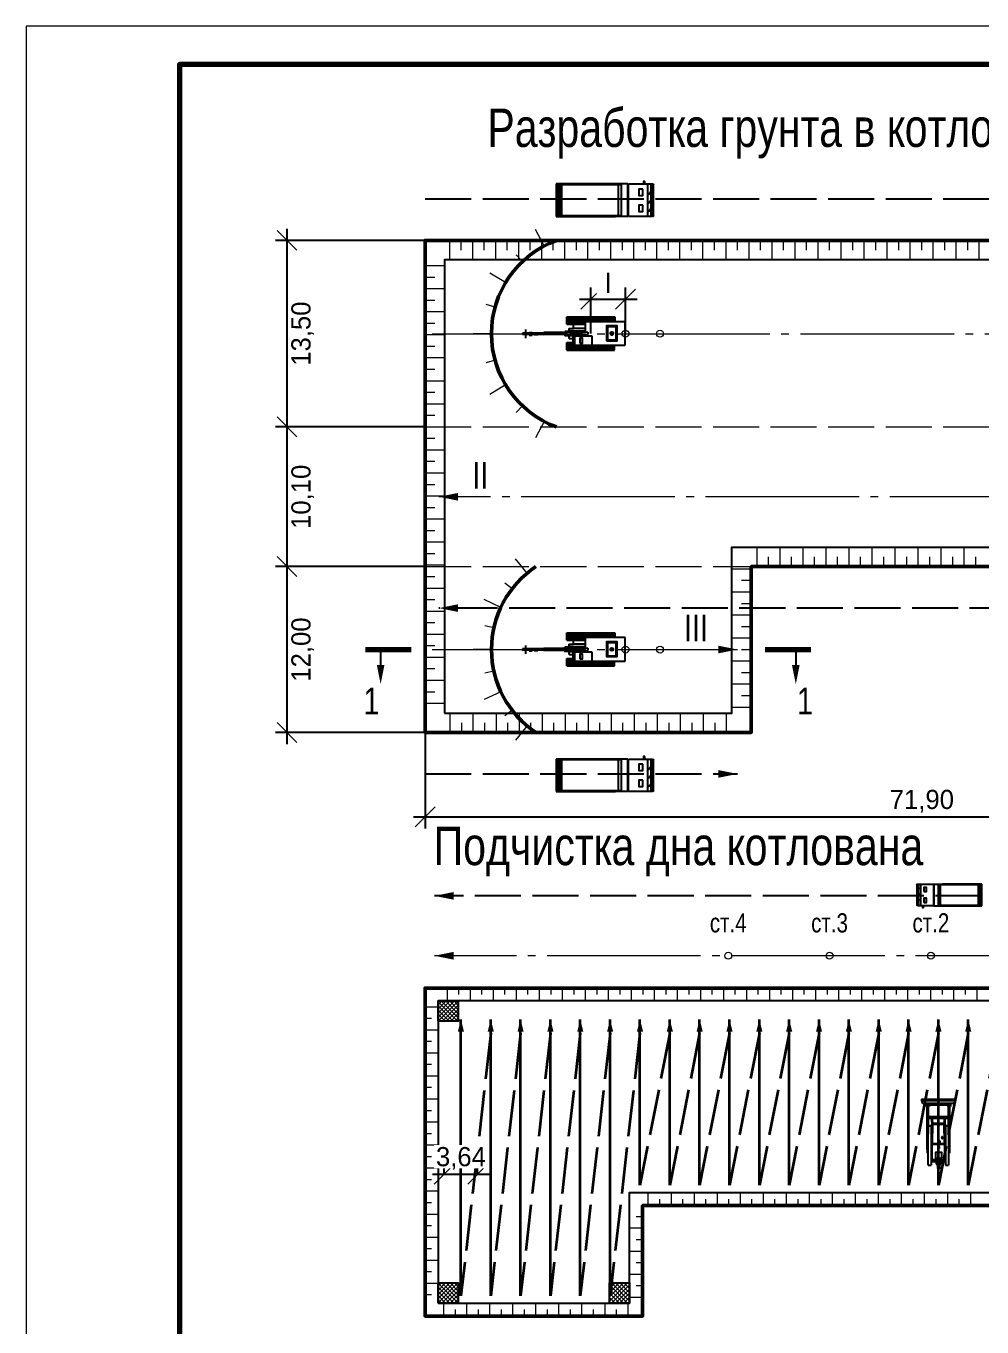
# Paper-space layout 'Лист 6' of a CAD drawing. Header units: metres, sheet in millimetres. Extents: x 0 to 420, y 0 to 297.
# Drawn here: x 0 to 124.5, y 127.6 to 297 of the extents above; entities that cross this region are included whole.
import ezdxf

# ---------------------------------------------------------------- set-up
doc = ezdxf.new("R2010")
doc.units = ezdxf.units.M
doc.linetypes.add('ГОСТ_штриховая', pattern=[7.5, 6, -1.5])
doc.linetypes.add('ГОСТ_штрихпунктирная', pattern=[24, 20, -1.5, 1, -1.5])
for name, color, linetype, lineweight in [('Бергштрихи', 7, 'Continuous', 18), ('Котлован', 7, 'Continuous', 50), ('Котлован_низ', 7, 'Continuous', 25), ('Машины', 7, 'Continuous', 25), ('Надписи', 7, 'Continuous', 25), ('Оси_движения', 7, 'Continuous', 18), ('Перемещения', 7, 'Continuous', 35), ('Профиль', 7, 'Continuous', 50), ('Размеры', 3, 'Continuous', 18), ('Рамка', 7, 'Continuous', 70), ('Транспорт', 1, 'Continuous', 25), ('Штриховка', 8, 'Continuous', 18)]:
    doc.layers.add(name, color=color, linetype=linetype, lineweight=lineweight)
doc.layers.add('Видовой_экран', color=8, linetype='Continuous', lineweight=13, plot=False)
doc.styles.add('ГОСТ тип Б', font='ofont.ru_GOST type B.ttf')
doc.dimstyles.new('Схема', dxfattribs={"dimtxt": 2.5, "dimasz": 2.5, "dimexe": 1.5, "dimexo": 0, "dimgap": 0.8, "dimtad": 1, "dimtxsty": 'ГОСТ тип Б', "dimtsz": 1.3, "dimcen": 2.5, "dimdle": 1.5, "dimclrd": 3, "dimclre": 3, "dimclrt": 3, "dimazin": 3, "dimtfac": 1, "dimtix": 1, "dimtmove": 0, "dimatfit": 3, "dimtfill": 1, "dimarcsym": 0})

# ---------------------------------------------------------------- blocks, each defined once
blk = doc.blocks.new('ЭО-4121А план')
at = {"color": 0, "linetype": 'ByBlock', "lineweight": -2}
for p, q in [((1.756, 1.181), (-1.713, 1.181)), ((-1.713, 1.181), (-1.713, 0.828)), ((-1.662, 0.828), (-1.662, 1.181)), ((-1.609, 0.828), (-1.609, 1.181)), ((-1.556, 0.828), (-1.556, 1.181)), ((-1.502, 0.828), (-1.502, 1.181)), ((-1.439, 1.181), (-1.439, 0.828)), ((-1.368, 0.828), (-1.368, 1.181)), ((-1.28, 0.828), (-1.28, 1.181)), ((-1.173, 0.828), (-1.173, 1.181)), ((-1.066, 0.828), (-1.066, 1.181)), ((-0.96, 0.828), (-0.96, 1.181)), ((-0.853, 0.828), (-0.853, 1.181)), ((-0.744, 0.828), (-0.744, 1.181)), ((-0.638, 0.828), (-0.638, 1.181)), ((-0.531, 0.828), (-0.531, 1.181)), ((-0.424, 0.828), (-0.424, 1.181)), ((-0.317, 0.828), (-0.317, 1.181)), ((-0.21, 0.828), (-0.21, 1.181)), ((-0.102, 0.828), (-0.102, 1.181)), ((0.005, 0.828), (0.005, 1.181)), ((0.111, 0.828), (0.111, 1.181)), ((0.218, 0.828), (0.218, 1.181)), ((0.325, 0.828), (0.325, 1.181)), ((0.432, 0.828), (0.432, 1.181)), ((0.538, 0.828), (0.538, 1.181)), ((0.645, 0.828), (0.645, 1.181)), ((0.752, 0.828), (0.752, 1.181)), ((0.858, 0.828), (0.858, 1.181)), ((0.965, 0.828), (0.965, 1.181)), ((1.072, 0.828), (1.072, 1.181)), ((1.173, 0.828), (1.173, 1.181)), ((1.28, 0.828), (1.28, 1.181)), ((1.367, 0.645), (1.367, 1.181)), ((1.434, 0.645), (1.434, 1.181)), ((1.494, 0.645), (1.494, 1.181)), ((1.547, 0.645), (1.547, 1.181)), ((1.6, 0.645), (1.6, 1.181)), ((1.654, 0.645), (1.654, 1.181)), ((1.707, 0.645), (1.707, 1.181)), ((1.756, 1.181), (1.756, 0.644)), ((-2.465, 0.828), (-2.465, -0.867)), ((1.167, 0.828), (-2.465, 0.828)), ((-0.099, 0.828), (-0.096, 0.183)), ((-0.096, 0.183), (1.171, 0.188)), ((0.218, 0.064), (3.416, 0.081)), ((0.219, -0.098), (0.218, 0.064)), ((0.425, 0.065), (0.425, 0.185)), ((0.529, 0.146), (0.594, 0.146)), ((0.529, 0.094), (0.529, 0.146)), ((0.529, 0.094), (0.594, 0.094)), ((0.58, 0.146), (0.58, 0.186)), ((0.58, 0.094), (0.58, 0.066)), ((0.594, 0.162), (1.528, 0.167)), ((0.594, 0.078), (0.594, 0.162)), ((1.528, 0.083), (0.594, 0.078)), ((1.167, 0.828), (1.171, 0.188)), ((1.294, 0.828), (1.167, 0.828)), ((1.298, 0.188), (1.171, 0.188)), ((1.181, 0.815), (1.184, 0.201)), ((1.281, 0.815), (1.181, 0.815)), ((1.184, 0.201), (1.284, 0.202)), ((1.281, 0.815), (1.284, 0.202)), ((1.294, 0.828), (1.298, 0.188)), ((1.756, 0.644), (1.295, 0.644)), ((1.588, 0.36), (1.297, 0.359)), ((1.528, 0.167), (1.528, 0.083)), ((1.528, 0.151), (1.883, 0.153)), ((1.528, 0.099), (1.884, 0.101)), ((1.588, 0.36), (1.589, 0.151)), ((1.589, 0.099), (1.589, 0.071)), ((1.905, 0.041), (1.769, 0.04)), ((1.769, 0.04), (1.769, 0.017)), ((1.919, 0.018), (1.769, 0.017)), ((1.837, 0.101), (1.837, 0.072)), ((1.854, 0.018), (1.854, -0.034)), ((1.857, 0.073), (1.857, 0.101)), ((1.872, 0.073), (1.872, 0.101)), ((1.884, 0.101), (1.883, 0.153)), ((1.905, 0.041), (1.905, 0.018)), ((2.619, 0.038), (1.919, 0.035)), ((1.919, 0.035), (1.919, -0.05)), ((2.62, -0.047), (2.619, 0.038)), ((2.619, 0.022), (2.917, 0.023)), ((2.917, 0.05), (4.943, 0.061)), ((2.917, 0.05), (2.917, -0.055)), ((3.2, 0.025), (3.265, 0.025)), ((3.2, -0.027), (3.2, 0.025)), ((3.265, 0.042), (3.965, 0.045)), ((3.266, -0.043), (3.265, 0.042)), ((3.417, 0.053), (3.416, 0.081)), ((4.101, 0.064, 12.779), (3.856, 0.063, 12.779)), ((3.966, -0.039), (3.965, 0.045)), ((3.966, 0.029), (4.321, 0.031)), ((4.463, 0.097), (4.262, 0.096)), ((4.262, 0.057), (4.262, 0.096)), ((4.322, -0.021), (4.321, 0.031)), ((4.464, 0.059), (4.463, 0.097)), ((4.733, 0.06), (4.731, 0.318)), ((4.944, -0.045), (4.943, 0.061)), ((-2.465, -0.867), (0.424, -0.867)), ((-1.73, -1.221), (-1.73, -0.882)), ((-1.662, -0.867), (-1.662, -1.22)), ((-1.609, -0.867), (-1.609, -1.22)), ((-1.556, -0.867), (-1.556, -1.22)), ((-1.502, -0.867), (-1.502, -1.22)), ((-1.432, -1.22), (-1.432, -0.867)), ((-1.366, -0.867), (-1.366, -1.22)), ((-1.28, -0.867), (-1.28, -1.22)), ((-1.173, -0.867), (-1.173, -1.22)), ((-1.066, -0.867), (-1.066, -1.22)), ((-0.96, -0.867), (-0.96, -1.22)), ((-0.853, -0.867), (-0.853, -1.22)), ((-0.744, -0.867), (-0.744, -1.22)), ((-0.638, -0.867), (-0.638, -1.22)), ((-0.531, -0.867), (-0.531, -1.22)), ((-0.424, -0.867), (-0.424, -1.22)), ((-0.317, -0.867), (-0.317, -1.22)), ((-0.21, -0.867), (-0.21, -1.22)), ((-0.102, -0.867), (-0.102, -1.22)), ((0.005, -0.867), (0.005, -1.22)), ((0.111, -0.867), (0.111, -1.22)), ((0.218, -0.867), (0.218, -1.22)), ((0.219, -0.098), (3.417, -0.081)), ((0.325, -0.867), (0.325, -1.22)), ((0.424, -0.867), (0.424, -0.096)), ((0.582, -0.216), (0.424, -0.217)), ((0.424, -0.385), (1.261, -0.381)), ((1.756, -0.685), (0.424, -0.684)), ((0.432, -0.684), (0.432, -1.22)), ((0.53, -0.124), (0.595, -0.124)), ((0.53, -0.124), (0.53, -0.176)), ((0.53, -0.176), (0.596, -0.176)), ((0.538, -0.684), (0.538, -1.22)), ((0.581, -0.124), (0.581, -0.096)), ((0.582, -0.216), (0.582, -0.176)), ((1.529, -0.102), (0.595, -0.107)), ((0.595, -0.107), (0.596, -0.192)), ((0.596, -0.192), (1.529, -0.187)), ((0.645, -0.685), (0.645, -1.22)), ((0.752, -0.685), (0.752, -1.22)), ((0.858, -0.685), (0.858, -1.22)), ((0.965, -0.685), (0.965, -1.22)), ((1.072, -0.685), (1.072, -1.22)), ((1.173, -0.685), (1.173, -1.22)), ((1.592, -0.38), (1.261, -0.381)), ((1.261, -0.381), (1.261, -0.685)), ((1.28, -0.685), (1.28, -1.22)), ((1.371, -0.685), (1.371, -1.22)), ((1.437, -0.685), (1.437, -1.22)), ((1.494, -0.685), (1.494, -1.22)), ((1.529, -0.187), (1.529, -0.102)), ((1.529, -0.119), (1.885, -0.117)), ((1.529, -0.171), (1.885, -0.169)), ((1.547, -0.685), (1.547, -1.22)), ((1.59, -0.119), (1.59, -0.09)), ((1.592, -0.38), (1.591, -0.17)), ((1.6, -0.685), (1.6, -1.22)), ((1.654, -0.685), (1.654, -1.22)), ((1.707, -0.685), (1.707, -1.22)), ((1.756, -0.685), (1.756, -1.221)), ((1.919, -0.034), (1.77, -0.035)), ((1.77, -0.058), (1.77, -0.035)), ((1.905, -0.057), (1.77, -0.058)), ((1.838, -0.089), (1.838, -0.117)), ((3.589, -0.008), (1.854, -0.008)), ((1.858, -0.089), (1.858, -0.117)), ((1.873, -0.089), (1.873, -0.117)), ((1.885, -0.117), (1.885, -0.169)), ((1.905, -0.057), (1.905, -0.034)), ((1.919, -0.05), (2.62, -0.047)), ((2.62, -0.03), (2.917, -0.028)), ((2.917, -0.055), (4.944, -0.045)), ((3.2, -0.027), (3.266, -0.027)), ((3.966, -0.039), (3.266, -0.043)), ((3.417, -0.053), (3.417, -0.081)), ((3.966, -0.023), (4.322, -0.021)), ((4.262, -0.048), (4.263, -0.087)), ((4.464, -0.086), (4.263, -0.087)), ((4.464, -0.047), (4.464, -0.086)), ((4.735, -0.304), (4.733, -0.046)), ((1.756, -1.221), (-1.73, -1.221))]:
    blk.add_line(p, q, dxfattribs=at)
for points in [[(-1.131, 0.516), (-1.893, 0.512), (-1.887, -0.564), (-1.132, -0.56)], [(-1.205, 0.448), (-1.825, 0.445), (-1.82, -0.496), (-1.206, -0.493)], [(0.799, 0.681), (0.621, 0.681), (0.621, 0.332), (0.799, 0.332)]]:
    blk.add_lwpolyline(points, close=True, dxfattribs=at)
for radius in [0.114, 0.0352]:
    blk.add_circle((-1.511, -0.018), radius, dxfattribs=at)
blk = doc.blocks.new('Самосвал план')
at = {"color": 0, "linetype": 'ByBlock', "lineweight": -2}
for p, q in [((-7.054, 1.079), (-7.054, -0.075)), ((-6.058, 1.079), (-7.054, 1.079)), ((-6.961, 0.985), (-6.961, -0.075)), ((-6.799, 0.985), (-6.961, 0.985)), ((-6.799, -1.169), (-6.799, 0.985)), ((-6.705, -1.262), (-6.705, 1.079)), ((-2.32, 1.023), (-6.649, 1.023)), ((-6.649, -1.206), (-6.649, 1.023)), ((-6.57, 1.023), (-6.57, 1.079)), ((-6.265, 1.023), (-6.265, 1.079)), ((-3.683, 1.079), (-6.058, 1.079)), ((-6.036, 1.023), (-6.036, 1.079)), ((-2.747, 1.079), (-3.683, 1.079)), ((-3.257, 1.023), (-3.257, 1.079)), ((-1.867, 1.079), (-2.747, 1.079)), ((-2.543, -1.206), (-2.543, 1.023)), ((-2.32, -1.206), (-2.32, 1.023)), ((-1.867, -1.262), (-1.867, 1.079)), ((-1.821, 1.079), (-0.08, 1.079)), ((-1.821, -1.262), (-1.821, 1.079)), ((-0.657, 1.225), (-0.668, 1.225)), ((-0.668, 1.183), (-0.657, 1.183)), ((-0.634, 1.263), (-0.657, 1.263)), ((-0.657, 1.263), (-0.657, 1.079)), ((-0.634, 1.079), (-0.634, 1.263)), ((-0.409, -1.262), (-0.409, 1.079)), ((-0.167, -1.262), (-0.167, 1.079)), ((-0.08, -1.285), (-0.08, 1.099)), ((0, -1.196), (-0.001, 0.992)), ((-1.821, 0.811), (-1.867, 0.811)), ((-0.167, 0.537), (-0.333, 0.352)), ((-0.333, 0.352), (-0.321, 0.341)), ((-0.22, 0.453), (-0.321, 0.341)), ((-0.22, 0.453), (-0.232, 0.464)), ((-7.054, -0.075), (-7.054, -1.262)), ((-6.961, -0.075), (-6.961, -1.169)), ((-0.167, -0.092), (-0.333, -0.277)), ((-0.333, -0.277), (-0.321, -0.288)), ((-0.167, -0.705), (-0.333, -0.89)), ((-0.333, -0.891), (-0.321, -0.902)), ((-0.22, -0.176), (-0.321, -0.288)), ((-0.22, -0.789), (-0.321, -0.902)), ((-0.22, -0.176), (-0.232, -0.165)), ((-0.22, -0.789), (-0.232, -0.778)), ((-0.167, -0.092), (-0.167, -0.706)), ((-7.054, -1.262), (-6.086, -1.262)), ((-6.961, -1.169), (-6.799, -1.169)), ((-6.649, -1.206), (-2.32, -1.206)), ((-6.57, -1.262), (-6.57, -1.206)), ((-6.57, -1.206), (-6.57, -1.206)), ((-6.265, -1.262), (-6.265, -1.206)), ((-6.086, -1.262), (-3.683, -1.262)), ((-6.086, -1.262), (-6.086, -1.262)), ((-6.036, -1.262), (-6.036, -1.206)), ((-3.683, -1.262), (-2.747, -1.262)), ((-3.257, -1.262), (-3.257, -1.206)), ((-1.867, -1.262), (-2.747, -1.262)), ((-1.821, -1.016), (-1.867, -1.016)), ((-0.08, -1.262), (-1.821, -1.262))]:
    blk.add_line(p, q, dxfattribs=at)
at = {"color": 0, "linetype": 'ByBlock', "lineweight": -2, "extrusion": (0, 0, -1)}
for points in [[(0.668, 1.125), (0.696, 1.125), (0.696, 1.285), (0.668, 1.285)], [(0.765, 0.706), (1.072, 0.706), (1.072, 0.257), (0.765, 0.257)], [(0.765, -0.461), (1.072, -0.461), (1.072, -0.91), (0.765, -0.91)]]:
    blk.add_lwpolyline(points, close=True, dxfattribs=at)
for centre, radius, start, end in [((0.132, 0.977), 0.133, 113.31553, 173.42527), ((0.096, -1.191), 0.0957, -176.77713, -99.5623)]:
    blk.add_arc(centre, radius, start, end, dxfattribs=at)
blk = doc.blocks.new('_OBLIQUE')
at = {"color": 0, "linetype": 'ByBlock'}
blk.add_line((-0.5, -0.5), (0.5, 0.5), dxfattribs=at)
blk = doc.blocks.new('*D44')
at = {"color": 3, "transparency": 16777216}
for p, q in [((73.6, 256.94), (73.6, 262.94)), ((78.1, 256.94), (78.1, 262.94)), ((72.1, 261.44), (79.6, 261.44))]:
    blk.add_line(p, q, dxfattribs=at)
at = {"layer": 'Defpoints', "transparency": 16777216}
for p in [(73.6, 256.94), (78.1, 256.94)]:
    blk.add_point(p, dxfattribs=at)
at = {"layer": 'Размеры', "color": 3, "transparency": 16777216, "xscale": 2.6, "yscale": 2.6}
for p in [(73.6, 261.44), (78.1, 261.44)]:
    blk.add_blockref('_OBLIQUE', p, dxfattribs=at)
at = {"layer": 'Размеры', "color": 3, "transparency": 16777216, "insert": (75.85, 263.49), "char_height": 2.5, "attachment_point": 5, "style": 'ГОСТ тип Б', "bg_fill": 3, "box_fill_scale": 1.1, "bg_fill_color": 1, "bg_fill_transparency": 0}
blk.add_mtext('l', dxfattribs=at)
at = {"layer": 'Defpoints', "transparency": 16777216}
blk.add_point((73.6, 261.44), dxfattribs=at)
blk = doc.blocks.new('*D45')
at = {"color": 3, "transparency": 16777216}
for p, q in [((34, 270.59), (34, 243.29)), ((52, 269.09), (32.5, 269.09)), ((52, 244.79), (32.5, 244.79))]:
    blk.add_line(p, q, dxfattribs=at)
at = {"layer": 'Defpoints', "transparency": 16777216}
for p in [(34, 269.09), (52, 269.09), (52, 244.79)]:
    blk.add_point(p, dxfattribs=at)
at = {"layer": 'Размеры', "color": 3, "transparency": 16777216, "xscale": 2.6, "yscale": 2.6, "rotation": 90}
for p in [(34, 269.09), (34, 244.79)]:
    blk.add_blockref('_OBLIQUE', p, dxfattribs=at)
at = {"layer": 'Размеры', "color": 3, "transparency": 16777216, "insert": (36.05, 256.94), "char_height": 2.5, "attachment_point": 5, "rotation": 90, "style": 'ГОСТ тип Б', "bg_fill": 3, "box_fill_scale": 1.1, "bg_fill_color": 1, "bg_fill_transparency": 0}
blk.add_mtext('13,50', dxfattribs=at)
blk = doc.blocks.new('*D46')
at = {"color": 3, "transparency": 16777216}
for p, q in [((34, 246.29), (34, 225.1)), ((52, 244.79), (32.5, 244.79)), ((52, 226.6), (32.5, 226.6))]:
    blk.add_line(p, q, dxfattribs=at)
at = {"layer": 'Defpoints', "transparency": 16777216}
for p in [(34, 244.79), (52, 244.79), (52, 226.6)]:
    blk.add_point(p, dxfattribs=at)
at = {"layer": 'Размеры', "color": 3, "transparency": 16777216, "xscale": 2.6, "yscale": 2.6, "rotation": 90}
for p in [(34, 244.79), (34, 226.6)]:
    blk.add_blockref('_OBLIQUE', p, dxfattribs=at)
at = {"layer": 'Размеры', "color": 3, "transparency": 16777216, "insert": (36.05, 235.69), "char_height": 2.5, "attachment_point": 5, "rotation": 90, "style": 'ГОСТ тип Б', "bg_fill": 3, "box_fill_scale": 1.1, "bg_fill_color": 1, "bg_fill_transparency": 0}
blk.add_mtext('10,10', dxfattribs=at)
blk = doc.blocks.new('*D47')
at = {"color": 3, "transparency": 16777216}
for p, q in [((34, 228.1), (34, 203.5)), ((52, 226.6), (32.5, 226.6)), ((52, 205), (32.5, 205))]:
    blk.add_line(p, q, dxfattribs=at)
at = {"layer": 'Defpoints', "transparency": 16777216}
for p in [(34, 226.6), (52, 226.6), (52, 205)]:
    blk.add_point(p, dxfattribs=at)
at = {"layer": 'Размеры', "color": 3, "transparency": 16777216, "xscale": 2.6, "yscale": 2.6, "rotation": 90}
for p in [(34, 226.6), (34, 205)]:
    blk.add_blockref('_OBLIQUE', p, dxfattribs=at)
at = {"layer": 'Размеры', "color": 3, "transparency": 16777216, "insert": (36.05, 215.8), "char_height": 2.5, "attachment_point": 5, "rotation": 90, "style": 'ГОСТ тип Б', "bg_fill": 3, "box_fill_scale": 1.1, "bg_fill_color": 1, "bg_fill_transparency": 0}
blk.add_mtext('12,00', dxfattribs=at)
blk = doc.blocks.new('*D48')
at = {"color": 3, "transparency": 16777216}
for p, q in [((181.43, 226.6), (181.43, 192.5)), ((52, 205), (52, 192.5)), ((50.5, 194), (182.93, 194))]:
    blk.add_line(p, q, dxfattribs=at)
at = {"layer": 'Defpoints', "transparency": 16777216}
for p in [(181.43, 226.6), (52, 205), (52, 194)]:
    blk.add_point(p, dxfattribs=at)
at = {"layer": 'Размеры', "color": 3, "transparency": 16777216, "xscale": 2.6, "yscale": 2.6}
for p in [(52, 194), (181.43, 194)]:
    blk.add_blockref('_OBLIQUE', p, dxfattribs=at)
at = {"layer": 'Размеры', "color": 3, "transparency": 16777216, "insert": (116.71, 196.05), "char_height": 2.5, "attachment_point": 5, "style": 'ГОСТ тип Б', "bg_fill": 3, "box_fill_scale": 1.1, "bg_fill_color": 1, "bg_fill_transparency": 0}
blk.add_mtext('71,90', dxfattribs=at)
blk = doc.blocks.new('Бульдозер план')
at = {"color": 0, "linetype": 'ByBlock', "lineweight": -2}
for points in [[(-0.16, 1.82), (-0.46, 1.72)], [(-0.46, -1.7), (-0.46, 1.72)], [(-0.16, 1.82), (-0.16, 1.82)], [(0, 1.82), (-0.16, 1.82)], [(-0.16, 1.82), (-0.16, -1.82)], [(-0.09, 1.82), (-0.09, -1.82)], [(0, 1.82), (0, -1.82)], [(-7.05, 0.09), (-7.48, 0.09), (-7.48, -0.15), (-7.05, -0.15), (-7.05, 0.09)], [(-7.45, -0.03), (-7.44, -0.05), (-7.43, -0.06), (-7.42, -0.07), (-7.39, -0.08), (-7.37, -0.07), (-7.35, -0.06), (-7.34, -0.05), (-7.34, -0.03), (-7.34, -0.01), (-7.35, 0), (-7.37, 0.01), (-7.39, 0.02), (-7.42, 0.01), (-7.43, 0), (-7.44, -0.01), (-7.45, -0.03)], [(-7.4, 0.04), (-7.41, 0.02)], [(-7.4, 0.04), (-7.37, 0.04)], [(-7.37, 0.01), (-7.37, 0.04)], [(-7.16, 1.1), (-7.16, 0.77)], [(-7.16, 1.1), (-2.83, 1.1)], [(-2.88, 0.77), (-7.16, 0.77)], [(-7.05, 0.23), (-7.05, -0.28)], [(-6.76, 0.23), (-7.05, 0.23)], [(-6.76, 0.68), (-4.81, 0.68)], [(-6.76, 0.68), (-6.76, -0.69)], [(-6.7, -0.09), (-6.72, -0.05), (-6.72, 0), (-6.72, 0.05), (-6.7, 0.1)], [(-6.7, -0.08), (-6.71, -0.04), (-6.72, 0), (-6.71, 0.04), (-6.7, 0.08)], [(-6.7, 0.1), (-6.7, -0.09)], [(-6.67, 0.1), (-6.7, 0.1)], [(-6.68, 0.1), (-6.68, -0.09)], [(-6.67, 0.1), (-6.64, 0.09), (-6.62, 0.08), (-6.6, 0.06), (-6.59, 0.04)], [(-6.59, -0.04), (-6.59, 0.04)], [(-6.59, 0.04), (-6.54, 0.04)], [(-6.54, 0.68), (-6.54, -0.69)], [(-6.4, 0.68), (-6.4, 0.77)], [(-6.4, -0.36), (-5.8, -0.36), (-5.8, 0.3), (-6.4, 0.3), (-6.4, -0.36)], [(-5.86, 1.22), (-5.86, 1.1)], [(-5.46, 1.22), (-5.86, 1.22)], [(-5.46, 1.17), (-5.46, 1.22)], [(-5.46, 1.21), (-0.81, 1.22)], [(-5.46, 1.17), (-5.46, 1.1)], [(-5.33, -0.04), (-5.32, -0.07), (-5.3, -0.1), (-5.26, -0.12), (-5.22, -0.13), (-5.17, -0.12), (-5.14, -0.1), (-5.11, -0.07), (-5.1, -0.04), (-5.11, 0), (-5.14, 0.03), (-5.17, 0.05), (-5.22, 0.06), (-5.26, 0.05), (-5.3, 0.03), (-5.32, 0), (-5.33, -0.04)], [(-5.28, -0.04), (-5.28, -0.06), (-5.26, -0.07), (-5.24, -0.09), (-5.22, -0.09), (-5.19, -0.09), (-5.17, -0.07), (-5.15, -0.06), (-5.15, -0.04), (-5.15, -0.01), (-5.17, 0), (-5.19, 0.02), (-5.22, 0.02), (-5.24, 0.02), (-5.26, 0), (-5.28, -0.01), (-5.28, -0.04)], [(-4.87, 0.68), (-4.87, -0.69)], [(-4.81, 0.68), (-4.81, -0.69)], [(-4.81, 0.66), (-2.62, 0.6)], [(-4.77, -0.08), (-4.76, -0.12), (-4.73, -0.16), (-4.69, -0.18), (-4.64, -0.19), (-4.58, -0.18), (-4.54, -0.16), (-4.51, -0.12), (-4.5, -0.08), (-4.51, -0.03), (-4.54, 0), (-4.58, 0.03), (-4.64, 0.04), (-4.69, 0.03), (-4.73, 0), (-4.76, -0.03), (-4.77, -0.08)], [(-0.81, 1.1), (-3.77, 1.1)], [(-3.53, 0.62), (-3.53, 0.77)], [(-3.29, 0.61), (-2.48, 0.61)], [(-3.17, 0.72), (-3.17, 0.61)], [(-2.48, 0.72), (-3.17, 0.72)], [(-2.93, -0.04), (-2.93, -0.06), (-2.91, -0.07), (-2.9, -0.08), (-2.87, -0.09), (-2.85, -0.08), (-2.83, -0.07), (-2.82, -0.06), (-2.81, -0.04), (-2.82, -0.02), (-2.83, -0.01), (-2.85, 0), (-2.87, 0.01), (-2.9, 0), (-2.91, -0.01), (-2.93, -0.02), (-2.93, -0.04)], [(-2.88, 1.1), (-2.88, 0.77)], [(-2.88, 0.77), (-2.88, 1.1)], [(-2.72, 0.6), (-2.72, -0.62)], [(-2.62, 0.6), (-2.62, -0.62)], [(-2.5, 0.72), (-2.5, 0.61)], [(-2.48, 0.72), (-2.48, 0.61)], [(-2.48, 0.72), (-2.41, 0.7)], [(-2.48, 0.61), (-2.41, 0.63)], [(-2.41, 0.63), (-2.41, 0.7)], [(-2.41, 0.7), (-2.08, 0.7)], [(-2.41, 0.63), (-2.08, 0.63)], [(-2.08, 1.1), (-2.08, -1.11)], [(-1.89, 1.1), (-1.89, -1.11)], [(-0.81, 1.3), (-0.81, 1.01)], [(-0.46, 1.3), (-0.81, 1.3)], [(-0.46, 1.01), (-0.81, 1.01)], [(-0.71, 1.15), (-0.7, 1.13), (-0.68, 1.11), (-0.66, 1.1), (-0.63, 1.09), (-0.61, 1.1), (-0.58, 1.11), (-0.57, 1.13), (-0.56, 1.15), (-0.57, 1.18), (-0.58, 1.2), (-0.61, 1.21), (-0.63, 1.21), (-0.66, 1.21), (-0.68, 1.2), (-0.7, 1.18), (-0.71, 1.15)], [(-0.68, 1.15), (-0.68, 1.14), (-0.67, 1.13), (-0.65, 1.12), (-0.63, 1.11), (-0.61, 1.12), (-0.6, 1.13), (-0.59, 1.14), (-0.58, 1.15), (-0.59, 1.17), (-0.6, 1.18), (-0.61, 1.19), (-0.63, 1.19), (-0.65, 1.19), (-0.67, 1.18), (-0.68, 1.17), (-0.68, 1.15)], [(-0.63, 1.01), (-0.63, -1.03)], [(-7.41, -0.07), (-7.41, -0.1)], [(-7.41, -0.1), (-7.38, -0.1)], [(-7.38, -0.1), (-7.38, -0.07)], [(-2.88, -0.78), (-7.16, -0.78)], [(-7.16, -0.78), (-7.16, -1.11)], [(-2.83, -1.11), (-7.16, -1.11)], [(-7.05, -0.28), (-6.76, -0.28)], [(-6.76, -0.69), (-4.81, -0.69)], [(-4.81, -1.11), (-6.76, -1.11)], [(-6.7, -0.09), (-6.67, -0.09)], [(-6.59, -0.04), (-6.6, -0.06), (-6.62, -0.08), (-6.64, -0.09), (-6.67, -0.09)], [(-6.59, -0.04), (-6.54, -0.04)], [(-6.4, -0.78), (-6.4, -0.69)], [(-5.68, -1.11), (-6.08, -1.11)], [(-5.87, -1.22), (-5.87, -1.11)], [(-5.46, -1.22), (-5.87, -1.22)], [(-5.24, -1.11), (-5.64, -1.11)], [(-5.46, -1.19), (-5.46, -1.11)], [(-5.46, -1.19), (-5.46, -1.22)], [(-5.46, -1.19), (-5.46, -1.19)], [(-0.81, -1.22), (-5.46, -1.22)], [(-4.81, -0.66), (-2.62, -0.62)], [(-4.69, -0.08), (-4.69, -0.09), (-4.67, -0.11), (-4.66, -0.12), (-4.64, -0.12), (-4.61, -0.12), (-4.6, -0.11), (-4.59, -0.09), (-4.58, -0.08), (-4.59, -0.06), (-4.6, -0.05), (-4.61, -0.04), (-4.64, -0.03), (-4.66, -0.04), (-4.67, -0.05), (-4.69, -0.06), (-4.69, -0.08)], [(-4.26, -0.41), (-4.26, -0.43), (-4.24, -0.46), (-4.21, -0.47), (-4.18, -0.48), (-4.15, -0.47), (-4.12, -0.46), (-4.1, -0.43), (-4.1, -0.41), (-4.1, -0.38), (-4.12, -0.36), (-4.15, -0.35), (-4.18, -0.34), (-4.21, -0.35), (-4.24, -0.36), (-4.26, -0.38), (-4.26, -0.41)], [(-4.25, -0.41), (-4.24, -0.43), (-4.23, -0.45), (-4.21, -0.46), (-4.18, -0.46), (-4.15, -0.46), (-4.13, -0.45), (-4.12, -0.43), (-4.11, -0.41), (-4.12, -0.39), (-4.13, -0.37), (-4.15, -0.36), (-4.18, -0.35), (-4.21, -0.36), (-4.23, -0.37), (-4.24, -0.39), (-4.25, -0.41)], [(-3.77, -1.11), (-0.81, -1.11)], [(-3.53, -0.78), (-3.53, -0.63)], [(-3.17, -0.74), (-3.17, -0.63)], [(-2.48, -0.63), (-3.17, -0.63)], [(-3.17, -0.74), (-2.48, -0.74)], [(-2.88, -1.11), (-2.88, -0.78)], [(-2.88, -0.78), (-2.88, -1.11)], [(-2.5, -0.63), (-2.5, -0.74)], [(-2.48, -0.63), (-2.48, -0.74)], [(-2.48, -0.63), (-2.41, -0.65)], [(-2.48, -0.74), (-2.41, -0.72)], [(-2.41, -0.72), (-2.41, -0.65)], [(-2.41, -0.65), (-2.08, -0.65)], [(-2.41, -0.72), (-2.08, -0.72)], [(-0.81, -1.03), (-0.81, -1.32)], [(-0.46, -1.03), (-0.81, -1.03)], [(-0.46, -1.32), (-0.81, -1.32)], [(-0.71, -1.17), (-0.7, -1.19), (-0.68, -1.21), (-0.66, -1.23), (-0.63, -1.23), (-0.61, -1.23), (-0.58, -1.21), (-0.57, -1.19), (-0.56, -1.17), (-0.57, -1.15), (-0.58, -1.13), (-0.61, -1.12), (-0.63, -1.11), (-0.66, -1.12), (-0.68, -1.13), (-0.7, -1.15), (-0.71, -1.17)], [(-0.68, -1.17), (-0.68, -1.19), (-0.67, -1.2), (-0.65, -1.21), (-0.63, -1.21), (-0.61, -1.21), (-0.6, -1.2), (-0.59, -1.19), (-0.58, -1.17), (-0.59, -1.16), (-0.6, -1.14), (-0.61, -1.13), (-0.63, -1.13), (-0.65, -1.13), (-0.67, -1.14), (-0.68, -1.16), (-0.68, -1.17)], [(-0.16, -1.82), (-0.46, -1.7)], [(0, -1.82), (-0.16, -1.82)]]:
    blk.add_lwpolyline(points, dxfattribs=at)
blk = doc.blocks.new('*D50')
at = {"color": 3, "transparency": 16777216}
for p, q in [((52.97, 147.48), (60.34, 147.48)), ((54.47, 147.48), (54.47, 148.98)), ((58.84, 147.48), (58.84, 148.98))]:
    blk.add_line(p, q, dxfattribs=at)
at = {"layer": 'Размеры', "color": 3, "transparency": 16777216, "xscale": 2.6, "yscale": 2.6}
for p in [(54.47, 147.48), (58.84, 147.48)]:
    blk.add_blockref('_OBLIQUE', p, dxfattribs=at)
at = {"layer": 'Размеры', "color": 3, "transparency": 16777216, "insert": (56.66, 149.53), "char_height": 2.5, "attachment_point": 5, "style": 'ГОСТ тип Б', "bg_fill": 3, "box_fill_scale": 1.1, "bg_fill_color": 1, "bg_fill_transparency": 0}
blk.add_mtext('3,64', dxfattribs=at)
at = {"layer": 'Defpoints', "transparency": 16777216}
for p in [(54.47, 147.48), (54.47, 147.48), (58.84, 147.48)]:
    blk.add_point(p, dxfattribs=at)

psp = doc.layouts.new('Лист 6')

# ---------------------------------------------------------------- hatches: boundary and pattern name
at = {"layer": 'Штриховка'}
h = psp.add_hatch(dxfattribs=at)
h.set_pattern_fill('ANSI37', scale=0.12)
h.paths.add_polyline_path([(53.682, 170.042), (56.322, 170.042), (56.322, 167.402), (53.682, 167.402)])
h = psp.add_hatch(dxfattribs=at)
h.set_pattern_fill('ANSI37', scale=0.12)
h.paths.add_polyline_path([(53.682, 130.682), (53.682, 133.322), (56.322, 133.322), (56.322, 130.682)])
h = psp.add_hatch(dxfattribs=at)
h.set_pattern_fill('ANSI37', scale=0.12)
h.paths.add_polyline_path([(78.642, 130.682), (76.002, 130.682), (76.002, 133.322), (78.642, 133.322)])

# ---------------------------------------------------------------- linework, layer by layer
at = {"layer": 'Бергштрихи'}
for points in [[(67.495, 268.368), (66.364, 270.487)], [(55.153, 269.085), (55.153, 266.563)], [(56.653, 269.085), (56.653, 267.824)], [(58.153, 269.085), (58.153, 266.563)], [(59.653, 269.085), (59.653, 267.824)], [(61.153, 269.085), (61.153, 266.563)], [(62.653, 269.085), (62.653, 267.824)], [(64.153, 269.085), (64.153, 266.563)], [(65.653, 269.085), (65.653, 267.824)], [(67.153, 269.085), (67.153, 266.563)], [(68.653, 269.085), (68.653, 267.824)], [(70.153, 269.085), (70.153, 266.563)], [(71.653, 269.085), (71.653, 267.824)], [(73.153, 269.085), (73.153, 266.563)], [(74.653, 269.085), (74.653, 267.824)], [(76.153, 269.085), (76.153, 266.563)], [(77.653, 269.085), (77.653, 267.824)], [(79.153, 269.085), (79.153, 266.563)], [(80.653, 269.085), (80.653, 267.824)], [(82.153, 269.085), (82.153, 266.563)], [(83.653, 269.085), (83.653, 267.824)], [(85.153, 269.085), (85.153, 266.563)], [(86.653, 269.085), (86.653, 267.824)], [(88.153, 269.085), (88.153, 266.563)], [(89.653, 269.085), (89.653, 267.824)], [(91.153, 269.085), (91.153, 266.563)], [(92.653, 269.085), (92.653, 267.824)], [(94.153, 269.085), (94.153, 266.563)], [(95.653, 269.085), (95.653, 267.824)], [(97.153, 269.085), (97.153, 266.563)], [(98.653, 269.085), (98.653, 267.824)], [(100.153, 269.085), (100.153, 266.563)], [(101.653, 269.085), (101.653, 267.824)], [(103.153, 269.085), (103.153, 266.563)], [(104.653, 269.085), (104.653, 267.824)], [(106.153, 269.085), (106.153, 266.563)], [(107.653, 269.085), (107.653, 267.824)], [(109.153, 269.085), (109.153, 266.563)], [(110.653, 269.085), (110.653, 267.824)], [(112.153, 269.085), (112.153, 266.563)], [(113.653, 269.085), (113.653, 267.824)], [(115.153, 269.085), (115.153, 266.563)], [(116.653, 269.085), (116.653, 267.824)], [(118.153, 269.085), (118.153, 266.563)], [(119.653, 269.085), (119.653, 267.824)], [(121.153, 269.085), (121.153, 266.563)], [(122.653, 269.085), (122.653, 267.824)], [(124.153, 269.085), (124.153, 266.563)], [(64.666, 266.324), (63.839, 267.195)], [(52, 265.813), (54.523, 265.813)], [(52, 264.313), (53.261, 264.313)], [(62.485, 263.6), (60.425, 264.836)], [(52, 262.813), (54.523, 262.813)], [(52, 261.313), (53.261, 261.313)], [(52, 259.813), (54.523, 259.813)], [(61.11, 260.393), (59.952, 260.714)], [(52, 258.313), (53.261, 258.313)], [(52, 256.813), (54.523, 256.813)], [(60.64, 256.935), (58.238, 256.935)], [(52, 255.313), (53.261, 255.313)], [(52, 253.813), (54.523, 253.813)], [(61.11, 253.478), (59.952, 253.157)], [(52, 252.313), (53.261, 252.313)], [(52, 250.813), (54.523, 250.813)], [(52, 249.313), (53.261, 249.313)], [(62.485, 250.27), (60.425, 249.035)], [(52, 247.813), (54.523, 247.813)], [(64.666, 247.546), (63.839, 246.676)], [(52, 246.313), (53.261, 246.313)], [(52, 244.813), (54.523, 244.813)], [(67.495, 245.503), (66.364, 243.384)], [(52, 243.313), (53.261, 243.313)], [(52, 241.813), (54.523, 241.813)], [(52, 240.313), (53.261, 240.313)], [(52, 238.813), (54.523, 238.813)], [(52, 237.313), (53.261, 237.313)], [(52, 235.813), (54.523, 235.813)], [(52, 234.313), (53.261, 234.313)], [(52, 232.813), (54.523, 232.813)], [(52, 231.313), (53.261, 231.313)], [(52, 229.813), (54.523, 229.813)], [(95.235, 226.6), (95.235, 229.123)], [(98.235, 226.6), (98.235, 229.123)], [(101.235, 226.6), (101.235, 229.123)], [(104.235, 226.6), (104.235, 229.123)], [(107.235, 226.6), (107.235, 229.123)], [(110.235, 226.6), (110.235, 229.123)], [(113.235, 226.6), (113.235, 229.123)], [(116.235, 226.6), (116.235, 229.123)], [(119.235, 226.6), (119.235, 229.123)], [(122.235, 226.6), (122.235, 229.123)], [(52, 228.313), (53.261, 228.313)], [(65.299, 225.753), (63.761, 227.598)], [(96.735, 226.6), (96.735, 227.861)], [(99.735, 226.6), (99.735, 227.861)], [(102.735, 226.6), (102.735, 227.861)], [(105.735, 226.6), (105.735, 227.861)], [(108.735, 226.6), (108.735, 227.861)], [(111.735, 226.6), (111.735, 227.861)], [(114.735, 226.6), (114.735, 227.861)], [(117.735, 226.6), (117.735, 227.861)], [(120.735, 226.6), (120.735, 227.861)], [(123.735, 226.6), (123.735, 227.861)], [(52, 226.813), (54.523, 226.813)], [(94.485, 226.273), (91.963, 226.273)], [(52, 225.313), (53.261, 225.313)], [(52, 223.813), (54.523, 223.813)], [(63.336, 223.713), (62.385, 224.446)], [(94.485, 224.773), (93.224, 224.773)], [(52, 222.313), (53.261, 222.313)], [(61.862, 221.295), (59.687, 222.313)], [(94.485, 223.273), (91.963, 223.273)], [(52, 220.813), (54.523, 220.813)], [(94.485, 220.273), (91.963, 220.273)], [(94.485, 221.773), (93.224, 221.773)], [(52, 219.313), (53.261, 219.313)], [(60.949, 218.615), (59.777, 218.875)], [(94.485, 218.773), (93.224, 218.773)], [(52, 217.813), (54.523, 217.813)], [(94.485, 217.273), (91.963, 217.273)], [(52, 216.313), (53.261, 216.313)], [(60.64, 215.8), (58.238, 215.8)], [(94.485, 215.773), (93.224, 215.773)], [(52, 214.813), (54.523, 214.813)], [(94.485, 214.273), (91.963, 214.273)], [(52, 213.313), (53.261, 213.313)], [(52, 211.813), (54.523, 211.813)], [(60.949, 212.985), (59.777, 212.725)], [(94.485, 212.773), (93.224, 212.773)], [(52, 210.313), (53.261, 210.313)], [(61.862, 210.305), (59.687, 209.287)], [(94.485, 211.273), (91.963, 211.273)], [(52, 208.813), (54.523, 208.813)], [(94.485, 209.773), (93.224, 209.773)], [(55.273, 205), (55.273, 207.523)], [(58.273, 205), (58.273, 207.523)], [(61.273, 205), (61.273, 207.523)], [(63.336, 207.887), (62.385, 207.154)], [(64.273, 205), (64.273, 207.523)], [(67.273, 205), (67.273, 207.523)], [(70.273, 205), (70.273, 207.523)], [(73.273, 205), (73.273, 207.523)], [(76.273, 205), (76.273, 207.523)], [(79.273, 205), (79.273, 207.523)], [(82.273, 205), (82.273, 207.523)], [(85.273, 205), (85.273, 207.523)], [(88.273, 205), (88.273, 207.523)], [(91.273, 205), (91.273, 207.523)], [(94.485, 208.273), (91.963, 208.273)], [(56.773, 205), (56.773, 206.261)], [(59.773, 205), (59.773, 206.261)], [(62.773, 205), (62.773, 206.261)], [(65.299, 205.847), (63.761, 204.002)], [(65.773, 205), (65.773, 206.261)], [(68.773, 205), (68.773, 206.261)], [(71.773, 205), (71.773, 206.261)], [(74.773, 205), (74.773, 206.261)], [(77.773, 205), (77.773, 206.261)], [(80.773, 205), (80.773, 206.261)], [(83.773, 205), (83.773, 206.261)], [(86.773, 205), (86.773, 206.261)], [(89.773, 205), (89.773, 206.261)], [(54.852, 171.724), (54.852, 170.042)], [(56.352, 171.724), (56.352, 170.883)], [(57.852, 171.724), (57.852, 170.042)], [(59.352, 171.724), (59.352, 170.883)], [(60.852, 171.724), (60.852, 170.042)], [(62.352, 171.724), (62.352, 170.883)], [(63.852, 171.724), (63.852, 170.042)], [(65.352, 171.724), (65.352, 170.883)], [(66.852, 171.724), (66.852, 170.042)], [(68.352, 171.724), (68.352, 170.883)], [(69.852, 171.724), (69.852, 170.042)], [(71.352, 171.724), (71.352, 170.883)], [(72.852, 171.724), (72.852, 170.042)], [(74.352, 171.724), (74.352, 170.883)], [(75.852, 171.724), (75.852, 170.042)], [(77.352, 171.724), (77.352, 170.883)], [(78.852, 171.724), (78.852, 170.042)], [(80.352, 171.724), (80.352, 170.883)], [(81.852, 171.724), (81.852, 170.042)], [(83.352, 171.724), (83.352, 170.883)], [(84.852, 171.724), (84.852, 170.042)], [(86.352, 171.724), (86.352, 170.883)], [(87.852, 171.724), (87.852, 170.042)], [(89.352, 171.724), (89.352, 170.883)], [(90.852, 171.724), (90.852, 170.042)], [(92.352, 171.724), (92.352, 170.883)], [(93.852, 171.724), (93.852, 170.042)], [(95.352, 171.724), (95.352, 170.883)], [(96.852, 171.724), (96.852, 170.042)], [(98.352, 171.724), (98.352, 170.883)], [(99.852, 171.724), (99.852, 170.042)], [(101.352, 171.724), (101.352, 170.883)], [(102.852, 171.724), (102.852, 170.042)], [(104.352, 171.724), (104.352, 170.883)], [(105.852, 171.724), (105.852, 170.042)], [(107.352, 171.724), (107.352, 170.883)], [(108.852, 171.724), (108.852, 170.042)], [(110.352, 171.724), (110.352, 170.883)], [(111.852, 171.724), (111.852, 170.042)], [(113.352, 171.724), (113.352, 170.883)], [(114.852, 171.724), (114.852, 170.042)], [(116.352, 171.724), (116.352, 170.883)], [(117.852, 171.724), (117.852, 170.042)], [(119.352, 171.724), (119.352, 170.883)], [(120.852, 171.724), (120.852, 170.042)], [(122.352, 171.724), (122.352, 170.883)], [(123.852, 171.724), (123.852, 170.042)], [(52, 169.292), (53.682, 169.292)], [(52, 167.792), (52.841, 167.792)], [(52, 166.292), (53.682, 166.292)], [(52, 164.792), (52.841, 164.792)], [(52, 163.292), (53.682, 163.292)], [(52, 161.792), (52.841, 161.792)], [(52, 160.292), (53.682, 160.292)], [(52, 158.792), (52.841, 158.792)], [(52, 157.292), (53.682, 157.292)], [(52, 155.792), (52.841, 155.792)], [(52, 154.292), (53.682, 154.292)], [(52, 152.792), (52.841, 152.792)], [(52, 151.292), (53.682, 151.292)], [(52, 149.792), (52.841, 149.792)], [(52, 148.292), (53.682, 148.292)], [(52, 146.792), (52.841, 146.792)], [(52, 145.292), (53.682, 145.292)], [(81.074, 143.4), (81.074, 145.082)], [(82.574, 143.4), (82.574, 144.241)], [(84.074, 143.4), (84.074, 145.082)], [(85.574, 143.4), (85.574, 144.241)], [(87.074, 143.4), (87.074, 145.082)], [(88.574, 143.4), (88.574, 144.241)], [(90.074, 143.4), (90.074, 145.082)], [(91.574, 143.4), (91.574, 144.241)], [(93.074, 143.4), (93.074, 145.082)], [(94.574, 143.4), (94.574, 144.241)], [(96.074, 143.4), (96.074, 145.082)], [(97.574, 143.4), (97.574, 144.241)], [(99.074, 143.4), (99.074, 145.082)], [(100.574, 143.4), (100.574, 144.241)], [(102.074, 143.4), (102.074, 145.082)], [(103.574, 143.4), (103.574, 144.241)], [(105.074, 143.4), (105.074, 145.082)], [(106.574, 143.4), (106.574, 144.241)], [(108.074, 143.4), (108.074, 145.082)], [(109.574, 143.4), (109.574, 144.241)], [(111.074, 143.4), (111.074, 145.082)], [(112.574, 143.4), (112.574, 144.241)], [(114.074, 143.4), (114.074, 145.082)], [(115.574, 143.4), (115.574, 144.241)], [(117.074, 143.4), (117.074, 145.082)], [(118.574, 143.4), (118.574, 144.241)], [(120.074, 143.4), (120.074, 145.082)], [(121.574, 143.4), (121.574, 144.241)], [(123.074, 143.4), (123.074, 145.082)], [(52, 143.792), (52.841, 143.792)], [(52, 142.292), (53.682, 142.292)], [(52, 140.792), (52.841, 140.792)], [(80.324, 141.932), (79.483, 141.932)], [(52, 139.292), (53.682, 139.292)], [(80.324, 140.432), (78.642, 140.432)], [(80.324, 138.932), (79.483, 138.932)], [(52, 137.792), (52.841, 137.792)], [(80.324, 137.432), (78.642, 137.432)], [(52, 136.292), (53.682, 136.292)], [(80.324, 135.932), (79.483, 135.932)], [(52, 134.792), (52.841, 134.792)], [(80.324, 134.432), (78.642, 134.432)], [(52, 133.292), (53.682, 133.292)], [(80.324, 132.932), (79.483, 132.932)], [(52, 131.792), (52.841, 131.792)], [(54.432, 129), (54.432, 130.682)], [(57.432, 129), (57.432, 130.682)], [(60.432, 129), (60.432, 130.682)], [(63.432, 129), (63.432, 130.682)], [(66.432, 129), (66.432, 130.682)], [(69.432, 129), (69.432, 130.682)], [(72.432, 129), (72.432, 130.682)], [(75.432, 129), (75.432, 130.682)], [(78.432, 129), (78.432, 130.682)], [(80.324, 131.432), (78.642, 131.432)], [(55.932, 129), (55.932, 129.841)], [(58.932, 129), (58.932, 129.841)], [(61.932, 129), (61.932, 129.841)], [(64.932, 129), (64.932, 129.841)], [(67.932, 129), (67.932, 129.841)], [(70.932, 129), (70.932, 129.841)], [(73.932, 129), (73.932, 129.841)], [(76.932, 129), (76.932, 129.841)]]:
    psp.add_lwpolyline(points, dxfattribs=at)
at = {"layer": 'Видовой_экран'}
psp.add_lwpolyline([(0, 0), (420, 0), (420, 297), (0, 297)], close=True, dxfattribs=at)
at = {"layer": 'Котлован'}
for points in [[(181.425, 255.596), (181.425, 269.085), (52, 269.085), (52, 205), (94.485, 205), (94.485, 226.6), (181.425, 226.6), (181.425, 240.089)], [(138.284, 162.731), (138.284, 171.724), (52, 171.724), (52, 129), (80.324, 129), (80.324, 143.4), (138.284, 143.4), (138.284, 152.393)]]:
    psp.add_lwpolyline(points, dxfattribs=at)
for centre, start, end in [((73.6, 256.935), 110.36413, 249.63587), ((73.6, 215.8), 123.55731, 236.44269)]:
    psp.add_arc(centre, 12.96, start, end, dxfattribs=at)
at = {"layer": 'Котлован_низ'}
for points in [[(54.523, 207.523), (91.963, 207.523), (91.963, 229.123), (178.903, 229.123), (178.903, 266.563), (54.523, 266.563)], [(53.682, 130.682), (78.642, 130.682), (78.642, 145.082), (136.602, 145.082), (136.602, 170.042), (53.682, 170.042)]]:
    psp.add_lwpolyline(points, close=True, dxfattribs=at)
at = {"layer": 'Машины'}
for points in [[(53.682, 170.042), (56.322, 170.042), (56.322, 167.402), (53.682, 167.402)], [(53.682, 130.682), (53.682, 133.322), (56.322, 133.322), (56.322, 130.682)], [(78.642, 130.682), (76.002, 130.682), (76.002, 133.322), (78.642, 133.322)]]:
    psp.add_lwpolyline(points, close=True, dxfattribs=at)
at = {"layer": 'Оси_движения', "linetype": 'ГОСТ_штрихпунктирная'}
for points in [[(52.9, 256.935), (179.625, 256.935)], [(180.525, 235.693), (53.8, 235.693)], [(52.9, 215.8), (92.685, 215.8)], [(135.884, 175.924), (53.2, 175.924)]]:
    psp.add_lwpolyline(points, dxfattribs=at)
at = {"layer": 'Оси_движения', "linetype": 'ГОСТ_штриховая'}
for points in [[(52, 244.785), (181.425, 244.785)], [(52, 226.6), (94.485, 226.6)]]:
    psp.add_lwpolyline(points, dxfattribs=at)
at = {"layer": 'Оси_движения'}
for points in [[(56.3, 235.693, 1, 0, 0), (53.8, 235.693, 0, 0, 0)], [(90.185, 215.8, 1, 0, 0), (92.685, 215.8, 0, 0, 0)], [(55.7, 175.924, 1, 0, 0), (53.2, 175.924, 0, 0, 0)]]:
    psp.add_lwpolyline(points, format="xyseb", dxfattribs=at)
for centre in [(78.1, 256.935), (82.6, 256.935), (78.1, 215.8), (82.6, 215.8), (91.484, 175.924), (104.684, 175.924), (117.884, 175.924)]:
    psp.add_circle(centre, 0.45, dxfattribs=at)
at = {"layer": 'Перемещения'}
for points in [[(56.658, 166.042, 0.8, 0, 0), (56.658, 167.642, 0, 0, 0)], [(60.546, 166.042, 0.8, 0, 0), (60.546, 167.642, 0, 0, 0)], [(64.434, 166.042, 0.8, 0, 0), (64.434, 167.642, 0, 0, 0)], [(68.322, 166.042, 0.8, 0, 0), (68.322, 167.642, 0, 0, 0)], [(72.21, 166.042, 0.8, 0, 0), (72.21, 167.642, 0, 0, 0)], [(76.098, 166.042, 0.8, 0, 0), (76.098, 167.642, 0, 0, 0)], [(79.986, 166.042, 0.8, 0, 0), (79.986, 167.642, 0, 0, 0)], [(83.874, 166.042, 0.8, 0, 0), (83.874, 167.642, 0, 0, 0)], [(87.762, 166.042, 0.8, 0, 0), (87.762, 167.642, 0, 0, 0)], [(91.65, 166.042, 0.8, 0, 0), (91.65, 167.642, 0, 0, 0)], [(95.538, 166.042, 0.8, 0, 0), (95.538, 167.642, 0, 0, 0)], [(99.426, 166.042, 0.8, 0, 0), (99.426, 167.642, 0, 0, 0)], [(103.314, 166.042, 0.8, 0, 0), (103.314, 167.642, 0, 0, 0)], [(107.202, 166.042, 0.8, 0, 0), (107.202, 167.642, 0, 0, 0)], [(111.09, 166.042, 0.8, 0, 0), (111.09, 167.642, 0, 0, 0)], [(114.978, 166.042, 0.8, 0, 0), (114.978, 167.642, 0, 0, 0)], [(118.866, 166.042, 0.8, 0, 0), (118.866, 167.642, 0, 0, 0)], [(122.754, 166.042, 0.8, 0, 0), (122.754, 167.642, 0, 0, 0)]]:
    psp.add_lwpolyline(points, format="xyseb", dxfattribs=at)
for points in [[(56.658, 131.642), (56.658, 167.642)], [(60.546, 131.642), (60.546, 167.642)], [(64.434, 131.642), (64.434, 167.642)], [(68.322, 131.642), (68.322, 167.642)], [(72.21, 131.642), (72.21, 167.642)], [(76.098, 131.642), (76.098, 167.642)], [(79.986, 146.042), (79.986, 167.642)], [(83.874, 146.042), (83.874, 167.642)], [(87.762, 146.042), (87.762, 167.642)], [(91.65, 146.042), (91.65, 167.642)], [(95.538, 146.042), (95.538, 167.642)], [(99.426, 146.042), (99.426, 167.642)], [(103.314, 146.042), (103.314, 167.642)], [(107.202, 146.042), (107.202, 167.642)], [(111.09, 146.042), (111.09, 167.642)], [(114.978, 146.042), (114.978, 167.642)], [(118.866, 146.042), (118.866, 167.642)], [(122.754, 146.042), (122.754, 167.642)]]:
    psp.add_lwpolyline(points, dxfattribs=at)
at = {"layer": 'Перемещения', "linetype": 'ГОСТ_штриховая'}
for points in [[(60.546, 165.842), (56.658, 131.642)], [(64.434, 165.842), (60.546, 131.642)], [(68.322, 165.842), (64.434, 131.642)], [(72.21, 165.842), (68.322, 131.642)], [(76.098, 165.842), (72.21, 131.642)], [(79.986, 165.842), (76.098, 131.642)], [(83.874, 165.842), (79.986, 146.042)], [(87.762, 165.842), (83.874, 146.042)], [(91.65, 165.842), (87.762, 146.042)], [(95.538, 165.842), (91.65, 146.042)], [(99.426, 165.842), (95.538, 146.042)], [(103.314, 165.842), (99.426, 146.042)], [(107.202, 165.842), (103.314, 146.042)], [(111.09, 165.842), (107.202, 146.042)], [(114.978, 165.842), (111.09, 146.042)], [(118.866, 165.842), (114.978, 146.042)], [(122.754, 165.842), (118.866, 146.042)], [(126.642, 165.842), (122.754, 146.042)]]:
    psp.add_lwpolyline(points, dxfattribs=at)
at = {"layer": 'Рамка'}
psp.add_lwpolyline([(20, 5), (415, 5), (415, 292), (20, 292)], close=True, dxfattribs=at)
at = {"layer": 'Транспорт', "linetype": 'ГОСТ_штриховая'}
for points in [[(52, 274.485), (179.625, 274.485)], [(181.425, 221.2), (53.8, 221.2)], [(52, 199.6), (92.685, 199.6)], [(139.484, 183.724), (53.2, 183.724)]]:
    psp.add_lwpolyline(points, dxfattribs=at)
at = {"layer": 'Транспорт'}
for points in [[(56.3, 221.2, 1, 0, 0), (53.8, 221.2, 0, 0, 0)], [(90.185, 199.6, 1, 0, 0), (92.685, 199.6, 0, 0, 0)], [(55.7, 183.724, 1, 0, 0), (53.2, 183.724, 0, 0, 0)]]:
    psp.add_lwpolyline(points, format="xyseb", dxfattribs=at)

# ---------------------------------------------------------------- block references
at = {"layer": 'Машины', "xscale": 1.8, "yscale": 1.8}
for p in [(81.754, 274.485), (81.754, 199.6)]:
    psp.add_blockref('Самосвал план', p, dxfattribs=at)
at = {"layer": 'Машины'}
for name, p, xscale, yscale, rotation in [('ЭО-4121А план', (73.6, 256.935), 1.8, 1.8, 180), ('ЭО-4121А план', (73.6, 215.8), 1.8, 1.8, 180), ('Самосвал план', (116.048, 183.724), 1.2, 1.2, 180), ('Бульдозер план', (118.866, 157.25), 1.2, 1.2, 90)]:
    psp.add_blockref(name, p, dxfattribs=dict(at, xscale=xscale, yscale=yscale, rotation=rotation))

# ---------------------------------------------------------------- texts
at = {"layer": 'Надписи', "style": 'ГОСТ тип Б'}
for s, insert, char_height, attachment_point in [('\\W0.8;Разработка грунта в котловане экскаватором ЭО-4121А', (130, 283), 5, 5), ('\\W0.8;II', (59.2, 238.493), 3.5, 5), ('\\W0.8;III', (87.285, 218.6), 3.5, 5), ('\\W0.8;ст.4', (91.484, 178.924), 2.5, 8), ('\\W0.8;ст.3', (104.684, 178.924), 2.5, 8), ('\\W0.8;ст.2', (117.884, 178.924), 2.5, 8)]:
    psp.add_mtext(s, dxfattribs=dict(at, insert=insert, char_height=char_height, attachment_point=attachment_point))

# ---------------------------------------------------------------- next in the draw order: dimensions: what is measured, and where the dimension line sits
at = {"layer": 'Размеры'}
dim = psp.add_linear_dim(base=(34, 269.085), p1=(52, 269.085), p2=(52, 244.785), angle=90, text='13,50', dimstyle='Схема', dxfattribs=at)
dim.commit()
dim.dimension.update_dxf_attribs({"geometry": '*D45', "text_midpoint": (36.05, 256.935)})
for base, p1, p2, text, picture, middle in [((73.6, 261.435), (73.6, 256.935), (78.1, 256.935), 'l', '*D44', (75.85, 263.485)), ((54.474, 147.482), (54.474, 147.482), (58.842, 147.482), '3,64', '*D50', (56.658, 149.532))]:
    dim = psp.add_linear_dim(base=base, p1=p1, p2=p2, text=text, dimstyle='Схема', dxfattribs=at)
    dim.commit()
    dim.dimension.update_dxf_attribs({"geometry": picture, "text_midpoint": middle})

# ---------------------------------------------------------------- next in the draw order: dimensions: what is measured, and where the dimension line sits
dim = psp.add_linear_dim(base=(34, 244.785), p1=(52, 244.785), p2=(52, 226.6), angle=90, text='10,10', dimstyle='Схема', dxfattribs=at)
dim.commit()
dim.dimension.update_dxf_attribs({"geometry": '*D46', "text_midpoint": (36.05, 235.693)})

# ---------------------------------------------------------------- next in the draw order: dimensions: what is measured, and where the dimension line sits
dim = psp.add_linear_dim(base=(34, 226.6), p1=(52, 226.6), p2=(52, 205), angle=90, text='12,00', dimstyle='Схема', dxfattribs=at)
dim.commit()
dim.dimension.update_dxf_attribs({"geometry": '*D47', "text_midpoint": (36.05, 215.8)})

# ---------------------------------------------------------------- next in the draw order: linework, layer by layer
at = {"layer": 'Надписи'}
psp.add_lwpolyline([(46.2, 215.8), (46.2, 213.8)], dxfattribs=at)
psp.add_lwpolyline([(46.2, 213.8, 1, 0, 0), (46.2, 211.3, 0, 0, 0)], format="xyseb", dxfattribs=at)

# ---------------------------------------------------------------- next in the draw order: texts
at = {"layer": 'Надписи', "insert": (45, 209.1), "char_height": 3.5, "attachment_point": 5, "style": 'ГОСТ тип Б'}
psp.add_mtext('\\W0.8;1', dxfattribs=at)

# ---------------------------------------------------------------- next in the draw order: dimensions: what is measured, and where the dimension line sits
at = {"layer": 'Размеры'}
dim = psp.add_linear_dim(base=(52, 194), p1=(52, 205), p2=(181.425, 226.6), text='71,90', dimstyle='Схема', dxfattribs=at)
dim.commit()
dim.dimension.update_dxf_attribs({"geometry": '*D48', "text_midpoint": (116.713, 196.05)})

# ---------------------------------------------------------------- next in the draw order: linework, layer by layer
at = {"layer": 'Надписи'}
psp.add_lwpolyline([(100.285, 215.8), (100.285, 213.8)], dxfattribs=at)
psp.add_lwpolyline([(100.285, 213.8, 1, 0, 0), (100.285, 211.3, 0, 0, 0)], format="xyseb", dxfattribs=at)
at = {"layer": 'Профиль', "const_width": 0.7}
for points in [[(50.2, 215.8), (44.2, 215.8)], [(96.285, 215.8), (102.285, 215.8)]]:
    psp.add_lwpolyline(points, dxfattribs=at)

# ---------------------------------------------------------------- next in the draw order: texts
at = {"layer": 'Надписи', "attachment_point": 5, "style": 'ГОСТ тип Б'}
for s, insert, char_height in [('\\W0.8;1', (101.485, 209.1), 3.5), ('\\W0.8;Подчистка дна котлована', (85, 189.5), 5)]:
    psp.add_mtext(s, dxfattribs=dict(at, insert=insert, char_height=char_height))

doc.saveas('drawing.dxf')
